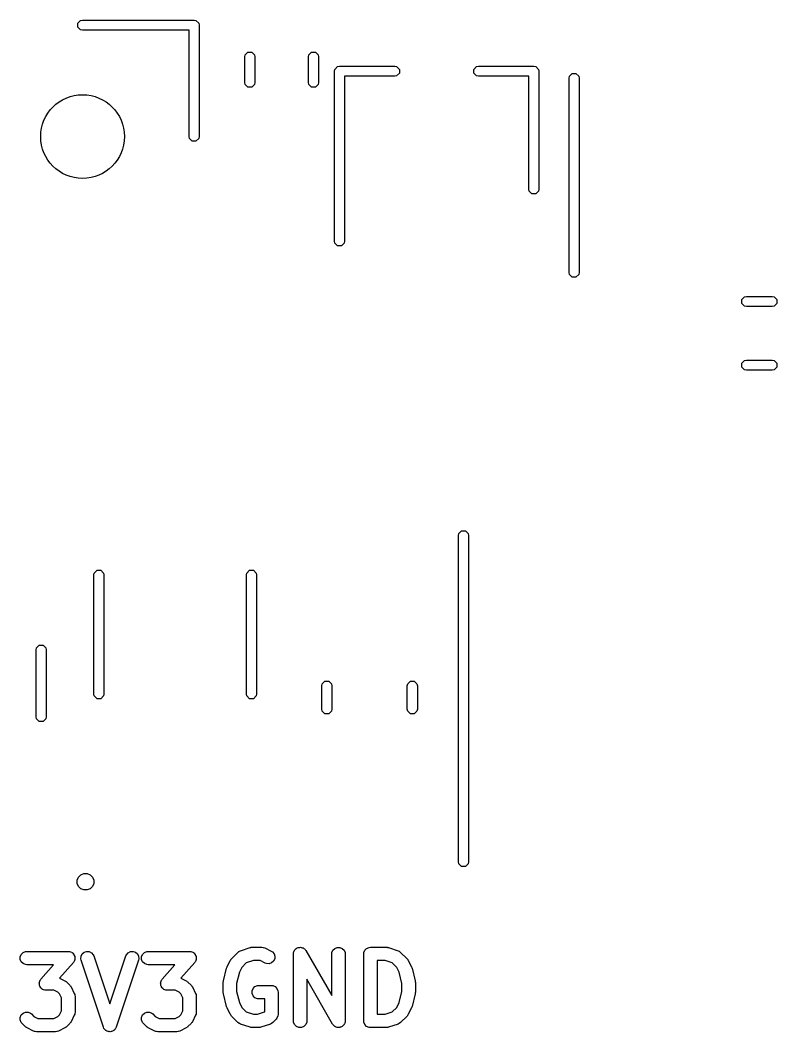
# Model space of a CAD drawing. Extents: x 89 to 178, y -115 to -57.
# Drawn here: x 152.33 to 161.36, y -100.29 to -88.21 of the extents above; entities that cross this region are included whole.
import ezdxf

# ---------------------------------------------------------------- set-up
doc = ezdxf.new("R2010")
doc.units = 0
doc.layers.add('BLACK', color=7, linetype='CONTINUOUS')

msp = doc.modelspace()

# ---------------------------------------------------------------- linework, layer by layer
at = {"layer": 'BLACK', "linetype": 'CONTINUOUS'}
for p, q in [((153.019567, -88.247038), (153.052039, -88.214566)), ((153.019567, -88.29296), (153.019567, -88.247038)), ((153.052039, -88.325432), (153.019567, -88.29296)), ((153.052039, -88.214566), (153.075, -88.209999)), ((153.075, -88.209999), (154.405, -88.209999)), ((154.405, -88.209999), (154.427961, -88.214566)), ((154.427961, -88.214566), (154.460433, -88.247038)), ((154.460433, -88.247038), (154.465, -88.269999)), ((154.465, -88.269999), (154.465, -89.599999)), ((153.075, -88.329999), (153.052039, -88.325432)), ((154.345, -88.329999), (153.075, -88.329999)), ((154.345, -89.599999), (154.345, -88.329999)), ((155.01, -88.646359), (155.014567, -88.623398)), ((155.01, -88.953641), (155.01, -88.646359)), ((155.014567, -88.623398), (155.047039, -88.590926)), ((155.047039, -88.590926), (155.092961, -88.590926)), ((155.092961, -88.590926), (155.125433, -88.623398)), ((155.125433, -88.623398), (155.13, -88.646359)), ((155.13, -88.646359), (155.13, -88.953641)), ((155.77, -88.646359), (155.774567, -88.623398)), ((155.77, -88.953641), (155.77, -88.646359)), ((155.774567, -88.623398), (155.807039, -88.590926)), ((155.807039, -88.590926), (155.852961, -88.590926)), ((155.852961, -88.590926), (155.885433, -88.623398)), ((155.885433, -88.623398), (155.89, -88.646359)), ((155.89, -88.646359), (155.89, -88.953641)), ((156.08, -88.82), (156.084567, -88.797039)), ((156.084567, -88.797039), (156.117039, -88.764567)), ((156.117039, -88.764567), (156.14, -88.76)), ((156.14, -88.76), (156.8, -88.76)), ((156.8, -88.76), (156.822961, -88.764567)), ((156.822961, -88.764567), (156.855433, -88.797039)), ((156.855433, -88.797039), (156.855433, -88.842961)), ((157.744567, -88.797039), (157.777039, -88.764567)), ((157.744567, -88.842961), (157.744567, -88.797039)), ((157.777039, -88.764567), (157.8, -88.76)), ((157.8, -88.76), (158.46, -88.76)), ((158.46, -88.76), (158.482961, -88.764567)), ((158.482961, -88.764567), (158.515433, -88.797039)), ((158.515433, -88.797039), (158.52, -88.82)), ((156.08, -90.85), (156.08, -88.82)), ((156.8, -88.88), (156.2, -88.88)), ((156.2, -88.88), (156.2, -90.85)), ((156.822961, -88.875433), (156.8, -88.88)), ((156.855433, -88.842961), (156.822961, -88.875433)), ((157.777039, -88.875433), (157.744567, -88.842961)), ((157.8, -88.88), (157.777039, -88.875433)), ((158.4, -88.88), (157.8, -88.88)), ((158.4, -90.23), (158.4, -88.88)), ((158.52, -88.82), (158.52, -90.23)), ((158.88, -88.9), (158.884567, -88.877039)), ((158.88, -89.55), (158.88, -88.9)), ((158.884567, -88.877039), (158.917039, -88.844567)), ((158.917039, -88.844567), (158.962961, -88.844567)), ((158.962961, -88.844567), (158.995433, -88.877039)), ((158.995433, -88.877039), (159, -88.9)), ((159, -88.9), (159, -89.55)), ((155.014567, -88.976602), (155.01, -88.953641)), ((155.047039, -89.009074), (155.014567, -88.976602)), ((155.092961, -89.009074), (155.047039, -89.009074)), ((155.125433, -88.976602), (155.092961, -89.009074)), ((155.13, -88.953641), (155.125433, -88.976602)), ((155.774567, -88.976602), (155.77, -88.953641)), ((155.807039, -89.009074), (155.774567, -88.976602)), ((155.852961, -89.009074), (155.807039, -89.009074)), ((155.885433, -88.976602), (155.852961, -89.009074)), ((155.89, -88.953641), (155.885433, -88.976602)), ((154.349567, -89.62296), (154.345, -89.599999)), ((154.382039, -89.655432), (154.349567, -89.62296)), ((154.460433, -89.62296), (154.427961, -89.655432)), ((154.465, -89.599999), (154.460433, -89.62296)), ((158.88, -91.225), (158.88, -89.55)), ((159, -89.55), (159, -91.225)), ((154.427961, -89.655432), (154.382039, -89.655432)), ((158.404567, -90.252961), (158.4, -90.23)), ((158.52, -90.23), (158.515433, -90.252961)), ((158.437039, -90.285433), (158.404567, -90.252961)), ((158.482961, -90.285433), (158.437039, -90.285433)), ((158.515433, -90.252961), (158.482961, -90.285433)), ((156.084567, -90.872961), (156.08, -90.85)), ((156.2, -90.85), (156.195433, -90.872961)), ((156.117039, -90.905433), (156.084567, -90.872961)), ((156.162961, -90.905433), (156.117039, -90.905433)), ((156.195433, -90.872961), (156.162961, -90.905433)), ((158.884567, -91.247961), (158.88, -91.225)), ((158.917039, -91.280433), (158.884567, -91.247961)), ((158.962961, -91.280433), (158.917039, -91.280433)), ((158.995433, -91.247961), (158.962961, -91.280433)), ((159, -91.225), (158.995433, -91.247961)), ((160.940926, -91.547039), (160.973398, -91.514567)), ((160.940926, -91.592961), (160.940926, -91.547039)), ((160.973398, -91.514567), (160.996359, -91.51)), ((160.996359, -91.51), (161.303641, -91.51)), ((161.303641, -91.51), (161.326602, -91.514567)), ((161.326602, -91.514567), (161.359074, -91.547039)), ((161.359074, -91.547039), (161.359074, -91.592961)), ((160.973398, -91.625433), (160.940926, -91.592961)), ((160.996359, -91.63), (160.973398, -91.625433)), ((161.303641, -91.63), (160.996359, -91.63)), ((161.326602, -91.625433), (161.303641, -91.63)), ((161.359074, -91.592961), (161.326602, -91.625433)), ((160.940926, -92.307039), (160.973398, -92.274567)), ((160.973398, -92.274567), (160.996359, -92.27)), ((160.996359, -92.27), (161.303641, -92.27)), ((161.303641, -92.27), (161.326602, -92.274567)), ((161.326602, -92.274567), (161.359074, -92.307039)), ((160.940926, -92.352961), (160.940926, -92.307039)), ((160.973398, -92.385433), (160.940926, -92.352961)), ((160.996359, -92.39), (160.973398, -92.385433)), ((161.303641, -92.39), (160.996359, -92.39)), ((161.326602, -92.385433), (161.303641, -92.39)), ((161.359074, -92.352961), (161.326602, -92.385433)), ((161.359074, -92.307039), (161.359074, -92.352961)), ((157.5615, -94.364), (157.566067, -94.341039)), ((157.566067, -94.341039), (157.598539, -94.308567)), ((157.598539, -94.308567), (157.644461, -94.308567)), ((157.644461, -94.308567), (157.676933, -94.341039)), ((157.676933, -94.341039), (157.6815, -94.364)), ((157.5615, -96.314), (157.5615, -94.364)), ((157.6815, -94.364), (157.6815, -96.314)), ((153.21, -94.835748), (153.214567, -94.812787)), ((153.21, -96.258252), (153.21, -94.835748)), ((153.214567, -94.812787), (153.247039, -94.780315)), ((153.247039, -94.780315), (153.292961, -94.780315)), ((153.292961, -94.780315), (153.325433, -94.812787)), ((153.325433, -94.812787), (153.33, -94.835748)), ((153.33, -94.835748), (153.33, -96.258252)), ((155.03, -94.835748), (155.034567, -94.812787)), ((155.03, -96.258252), (155.03, -94.835748)), ((155.034567, -94.812787), (155.067039, -94.780315)), ((155.067039, -94.780315), (155.112961, -94.780315)), ((155.112961, -94.780315), (155.145433, -94.812787)), ((155.145433, -94.812787), (155.15, -94.835748)), ((155.15, -94.835748), (155.15, -96.258252)), ((152.525567, -95.707917), (152.558039, -95.675445)), ((152.558039, -95.675445), (152.603961, -95.675445)), ((152.603961, -95.675445), (152.636433, -95.707917)), ((152.521, -95.730878), (152.525567, -95.707917)), ((152.521, -96.530122), (152.521, -95.730878)), ((152.636433, -95.707917), (152.641, -95.730878)), ((152.641, -95.730878), (152.641, -96.530122)), ((155.93, -96.15942), (155.934567, -96.136459)), ((155.93, -96.44058), (155.93, -96.15942)), ((155.934567, -96.136459), (155.967039, -96.103987)), ((155.967039, -96.103987), (156.012961, -96.103987)), ((156.012961, -96.103987), (156.045433, -96.136459)), ((156.045433, -96.136459), (156.05, -96.15942)), ((156.05, -96.15942), (156.05, -96.44058)), ((156.95, -96.15942), (156.954567, -96.136459)), ((156.95, -96.44058), (156.95, -96.15942)), ((156.954567, -96.136459), (156.987039, -96.103987)), ((156.987039, -96.103987), (157.032961, -96.103987)), ((157.032961, -96.103987), (157.065433, -96.136459)), ((157.065433, -96.136459), (157.07, -96.15942)), ((157.07, -96.15942), (157.07, -96.44058)), ((153.214567, -96.281213), (153.21, -96.258252)), ((153.247039, -96.313685), (153.214567, -96.281213)), ((153.325433, -96.281213), (153.292961, -96.313685)), ((153.33, -96.258252), (153.325433, -96.281213)), ((155.034567, -96.281213), (155.03, -96.258252)), ((155.067039, -96.313685), (155.034567, -96.281213)), ((155.145433, -96.281213), (155.112961, -96.313685)), ((155.15, -96.258252), (155.145433, -96.281213)), ((153.292961, -96.313685), (153.247039, -96.313685)), ((155.112961, -96.313685), (155.067039, -96.313685)), ((157.5615, -98.264), (157.5615, -96.314)), ((157.6815, -96.314), (157.6815, -98.264)), ((152.525567, -96.553083), (152.521, -96.530122)), ((152.641, -96.530122), (152.636433, -96.553083)), ((155.934567, -96.463541), (155.93, -96.44058)), ((155.967039, -96.496013), (155.934567, -96.463541)), ((156.012961, -96.496013), (155.967039, -96.496013)), ((156.045433, -96.463541), (156.012961, -96.496013)), ((156.05, -96.44058), (156.045433, -96.463541)), ((156.954567, -96.463541), (156.95, -96.44058)), ((156.987039, -96.496013), (156.954567, -96.463541)), ((157.032961, -96.496013), (156.987039, -96.496013)), ((157.065433, -96.463541), (157.032961, -96.496013)), ((157.07, -96.44058), (157.065433, -96.463541)), ((152.558039, -96.585555), (152.525567, -96.553083)), ((152.603961, -96.585555), (152.558039, -96.585555)), ((152.636433, -96.553083), (152.603961, -96.585555)), ((157.566067, -98.286961), (157.5615, -98.264)), ((157.598539, -98.319433), (157.566067, -98.286961)), ((157.644461, -98.319433), (157.598539, -98.319433)), ((157.676933, -98.286961), (157.644461, -98.319433)), ((157.6815, -98.264), (157.676933, -98.286961)), ((153.011921, -98.480491), (153.026853, -98.444443)), ((153.026853, -98.444443), (153.054443, -98.416853)), ((153.054443, -98.416853), (153.090491, -98.401921)), ((153.090491, -98.401921), (153.129509, -98.401921)), ((153.129509, -98.401921), (153.165557, -98.416853)), ((153.165557, -98.416853), (153.193147, -98.444443)), ((153.193147, -98.444443), (153.208079, -98.480491)), ((153.011921, -98.519509), (153.011921, -98.480491)), ((153.026853, -98.555557), (153.011921, -98.519509)), ((153.054443, -98.583147), (153.026853, -98.555557)), ((153.090491, -98.598079), (153.054443, -98.583147)), ((153.165557, -98.583147), (153.129509, -98.598079)), ((153.193147, -98.555557), (153.165557, -98.583147)), ((153.208079, -98.519509), (153.193147, -98.555557)), ((153.208079, -98.480491), (153.208079, -98.519509)), ((153.129509, -98.598079), (153.090491, -98.598079)), ((154.960416, -99.323975), (155.074702, -99.28588)), ((155.074702, -99.28588), (155.082441, -99.28412)), ((155.082441, -99.28412), (155.084393, -99.283312)), ((155.084393, -99.283312), (155.087221, -99.283033)), ((155.087221, -99.283033), (155.089994, -99.282403)), ((155.089994, -99.282403), (155.092102, -99.282552)), ((155.092102, -99.282552), (155.1, -99.281775)), ((155.1, -99.281775), (155.214286, -99.281775)), ((155.214286, -99.281775), (155.229893, -99.283312)), ((155.229893, -99.283312), (155.232549, -99.284412)), ((155.232549, -99.284412), (155.235416, -99.284616)), ((155.235416, -99.284616), (155.250063, -99.290221)), ((155.250063, -99.290221), (155.326253, -99.328316)), ((155.604911, -99.317329), (155.612437, -99.309802)), ((155.612437, -99.309802), (155.61895, -99.301393)), ((155.61895, -99.301393), (155.623376, -99.298863)), ((155.623376, -99.298863), (155.626983, -99.295257)), ((155.626983, -99.295257), (155.636814, -99.291184)), ((155.636814, -99.291184), (155.646051, -99.285907)), ((155.646051, -99.285907), (155.651109, -99.285263)), ((155.651109, -99.285263), (155.655822, -99.283312)), ((155.655822, -99.283312), (155.666462, -99.283312)), ((155.666462, -99.283312), (155.677017, -99.28197)), ((155.677017, -99.28197), (155.681938, -99.283312)), ((155.681938, -99.283312), (155.687036, -99.283312)), ((155.687036, -99.283312), (155.696865, -99.287383)), ((155.696865, -99.287383), (155.707131, -99.290183)), ((155.707131, -99.290183), (155.711162, -99.293305)), ((155.711162, -99.293305), (155.715875, -99.295257)), ((155.715875, -99.295257), (155.723401, -99.302783)), ((155.723401, -99.302783), (155.731811, -99.309296)), ((155.731811, -99.309296), (155.736451, -99.315833)), ((156.062054, -99.317329), (156.084126, -99.295257)), ((156.084126, -99.295257), (156.112965, -99.283312)), ((156.112965, -99.283312), (156.144179, -99.283312)), ((156.144179, -99.283312), (156.173018, -99.295257)), ((156.173018, -99.295257), (156.19509, -99.317329)), ((156.443006, -99.317329), (156.465078, -99.295257)), ((156.465078, -99.295257), (156.493917, -99.283312)), ((156.493917, -99.283312), (156.509524, -99.281775)), ((156.509524, -99.281775), (156.7, -99.281775)), ((156.7, -99.281775), (156.707897, -99.282552)), ((156.707897, -99.282552), (156.710006, -99.282403)), ((156.710006, -99.282403), (156.712778, -99.283033)), ((156.712778, -99.283033), (156.715607, -99.283312)), ((156.715607, -99.283312), (156.717558, -99.28412)), ((156.717558, -99.28412), (156.725298, -99.28588)), ((156.725298, -99.28588), (156.839584, -99.323975)), ((152.33106, -99.396168), (152.343005, -99.367329)), ((152.33106, -99.427382), (152.33106, -99.396168)), ((152.343005, -99.456221), (152.33106, -99.427382)), ((152.343005, -99.367329), (152.365077, -99.345257)), ((152.365077, -99.345257), (152.393916, -99.333312)), ((152.393916, -99.333312), (152.409523, -99.331775)), ((152.409523, -99.331775), (152.904761, -99.331775)), ((152.904761, -99.331775), (152.913009, -99.332587)), ((152.913009, -99.332587), (152.915115, -99.332447)), ((152.915115, -99.332447), (152.916565, -99.332937)), ((152.916565, -99.332937), (152.920368, -99.333312)), ((152.920368, -99.333312), (152.932368, -99.338282)), ((152.932368, -99.338282), (152.944684, -99.342448)), ((152.944684, -99.342448), (152.946714, -99.344224)), ((152.946714, -99.344224), (152.949207, -99.345257)), ((152.949207, -99.345257), (152.958393, -99.354443)), ((152.958393, -99.354443), (152.968175, -99.363002)), ((152.968175, -99.363002), (152.969371, -99.365421)), ((152.969371, -99.365421), (152.971279, -99.367329)), ((152.971279, -99.367329), (152.976248, -99.379326)), ((152.976248, -99.379326), (152.982013, -99.390983)), ((152.983224, -99.427382), (152.978251, -99.439387)), ((152.982013, -99.390983), (152.982192, -99.393677)), ((152.982192, -99.393677), (152.983224, -99.396168)), ((152.983224, -99.396168), (152.983224, -99.40915)), ((152.983224, -99.40915), (152.984089, -99.422128)), ((152.984089, -99.422128), (152.983224, -99.424685)), ((152.983224, -99.424685), (152.983224, -99.427382)), ((153.053961, -99.421781), (153.056173, -99.390645)), ((153.057438, -99.437073), (153.053961, -99.421781)), ((153.056173, -99.390645), (153.070133, -99.362726)), ((153.070133, -99.362726), (153.093715, -99.342274)), ((153.093715, -99.342274), (153.123327, -99.332403)), ((153.123327, -99.332403), (153.154463, -99.334615)), ((153.154463, -99.334615), (153.182382, -99.348575)), ((153.182382, -99.348575), (153.202834, -99.372157)), ((153.202834, -99.372157), (153.209228, -99.386477)), ((153.209228, -99.386477), (153.399999, -99.958791)), ((153.399999, -99.958791), (153.590771, -99.386477)), ((153.590771, -99.386477), (153.597165, -99.372157)), ((153.597165, -99.372157), (153.617617, -99.348575)), ((153.617617, -99.348575), (153.645536, -99.334615)), ((153.645536, -99.334615), (153.676672, -99.332403)), ((153.676672, -99.332403), (153.706284, -99.342274)), ((153.706284, -99.342274), (153.729866, -99.362725)), ((153.729866, -99.362725), (153.743826, -99.390644)), ((153.746038, -99.421781), (153.742561, -99.437073)), ((153.743826, -99.390644), (153.746038, -99.421781)), ((153.778679, -99.396168), (153.790624, -99.367329)), ((153.778679, -99.427382), (153.778679, -99.396168)), ((153.790624, -99.456221), (153.778679, -99.427382)), ((153.790624, -99.367329), (153.812696, -99.345257)), ((153.812696, -99.345257), (153.841535, -99.333312)), ((153.841535, -99.333312), (153.857142, -99.331775)), ((153.857142, -99.331775), (154.35238, -99.331775)), ((154.35238, -99.331775), (154.360628, -99.332587)), ((154.360628, -99.332587), (154.362734, -99.332447)), ((154.362734, -99.332447), (154.364184, -99.332937)), ((154.364184, -99.332937), (154.367987, -99.333312)), ((154.367987, -99.333312), (154.379987, -99.338282)), ((154.379987, -99.338282), (154.392303, -99.342448)), ((154.392303, -99.342448), (154.394333, -99.344224)), ((154.394333, -99.344224), (154.396826, -99.345257)), ((154.396826, -99.345257), (154.406012, -99.354443)), ((154.406012, -99.354443), (154.415794, -99.363002)), ((154.415794, -99.363002), (154.41699, -99.365421)), ((154.41699, -99.365421), (154.418898, -99.367329)), ((154.418898, -99.367329), (154.423867, -99.379326)), ((154.423867, -99.379326), (154.429632, -99.390983)), ((154.430843, -99.427382), (154.42587, -99.439387)), ((154.429632, -99.390983), (154.429811, -99.393677)), ((154.429811, -99.393677), (154.430843, -99.396168)), ((154.430843, -99.396168), (154.430843, -99.40915)), ((154.430843, -99.40915), (154.431708, -99.422128)), ((154.431708, -99.422128), (154.430843, -99.424685)), ((154.430843, -99.424685), (154.430843, -99.427382)), ((154.842196, -99.433568), (154.843006, -99.431614)), ((154.843006, -99.431614), (154.844811, -99.429414)), ((154.844811, -99.429414), (154.846324, -99.427011)), ((154.846324, -99.427011), (154.847918, -99.425628)), ((154.847918, -99.425628), (154.852955, -99.419491)), ((154.852955, -99.419491), (154.929146, -99.343301)), ((154.929146, -99.343301), (154.941268, -99.333352)), ((154.941268, -99.333352), (154.943925, -99.332251)), ((154.943925, -99.332251), (154.946096, -99.330369)), ((154.946096, -99.330369), (154.960416, -99.323975)), ((155.326253, -99.328316), (155.339525, -99.33667)), ((155.339525, -99.33667), (155.359977, -99.360251)), ((155.367635, -99.421), (155.353676, -99.448919)), ((155.359977, -99.360251), (155.369848, -99.389864)), ((155.369848, -99.389864), (155.367635, -99.421)), ((155.591429, -99.361775), (155.591824, -99.357761)), ((155.591429, -100.161775), (155.591429, -99.361775)), ((155.591624, -99.356187), (155.59218, -99.354147)), ((155.591824, -99.357761), (155.591624, -99.356187)), ((155.59218, -99.354147), (155.592966, -99.346168)), ((155.592966, -99.346168), (155.597037, -99.336338)), ((155.597037, -99.336338), (155.599837, -99.326073)), ((155.599837, -99.326073), (155.602959, -99.322041)), ((155.602959, -99.322041), (155.604911, -99.317329)), ((155.736451, -99.315833), (155.737947, -99.317329)), ((155.737947, -99.317329), (155.738555, -99.318797)), ((155.738555, -99.318797), (155.740888, -99.322084)), ((155.740888, -99.322084), (156.048572, -99.86053)), ((156.048572, -99.361775), (156.050109, -99.346168)), ((156.048572, -99.86053), (156.048572, -99.361775)), ((156.050109, -99.346168), (156.062054, -99.317329)), ((156.19509, -99.317329), (156.207035, -99.346168)), ((156.207035, -99.346168), (156.208572, -99.361775)), ((156.208572, -99.361775), (156.208572, -100.161775)), ((156.429524, -99.361775), (156.431061, -99.346168)), ((156.429524, -100.161775), (156.429524, -99.361775)), ((156.431061, -99.346168), (156.443006, -99.317329)), ((156.839584, -99.323975), (156.853904, -99.330369)), ((156.853904, -99.330369), (156.856074, -99.332251)), ((156.856074, -99.332251), (156.858732, -99.333352)), ((156.858732, -99.333352), (156.870855, -99.343301)), ((156.870855, -99.343301), (156.947045, -99.419492)), ((156.947045, -99.419492), (156.95208, -99.425626)), ((156.95208, -99.425626), (156.953676, -99.427011)), ((156.953676, -99.427011), (156.955189, -99.429414)), ((156.955189, -99.429414), (156.956994, -99.431614)), ((156.956994, -99.431614), (156.957803, -99.433568)), ((152.365077, -99.478293), (152.343005, -99.456221)), ((152.393916, -99.490238), (152.365077, -99.478293)), ((152.409523, -99.491775), (152.393916, -99.490238)), ((152.72846, -99.491775), (152.409523, -99.491775)), ((152.577889, -99.663857), (152.72846, -99.491775)), ((152.964967, -99.464455), (152.801269, -99.651538)), ((152.969787, -99.457712), (152.964967, -99.464455)), ((152.971279, -99.456221), (152.969787, -99.457712)), ((152.971864, -99.454806), (152.971279, -99.456221)), ((152.974088, -99.451697), (152.971864, -99.454806)), ((152.978251, -99.439387), (152.974088, -99.451697)), ((153.324105, -100.237073), (153.057438, -99.437073)), ((153.742561, -99.437073), (153.475895, -100.237073)), ((153.812696, -99.478293), (153.790624, -99.456221)), ((153.841535, -99.490238), (153.812696, -99.478293)), ((153.857142, -99.491775), (153.841535, -99.490238)), ((154.176079, -99.491775), (153.857142, -99.491775)), ((154.025508, -99.663857), (154.176079, -99.491775)), ((154.412586, -99.464455), (154.248888, -99.651538)), ((154.417406, -99.457712), (154.412586, -99.464455)), ((154.418898, -99.456221), (154.417406, -99.457712)), ((154.419483, -99.454806), (154.418898, -99.456221)), ((154.421707, -99.451697), (154.419483, -99.454806)), ((154.42587, -99.439387), (154.421707, -99.451697)), ((154.755722, -99.685229), (154.793818, -99.532848)), ((154.793818, -99.532848), (154.794229, -99.531697)), ((154.794229, -99.531697), (154.79427, -99.531121)), ((154.79427, -99.531121), (154.796754, -99.524628)), ((154.796754, -99.524628), (154.799094, -99.51808)), ((154.799094, -99.51808), (154.799438, -99.517615)), ((154.799438, -99.517615), (154.799875, -99.516474)), ((154.799875, -99.516474), (154.83797, -99.440283)), ((154.83797, -99.440283), (154.842196, -99.433568)), ((154.975271, -99.52345), (154.946909, -99.580173)), ((155.028928, -99.469792), (154.975271, -99.52345)), ((155.112983, -99.441775), (155.028928, -99.469792)), ((155.195401, -99.441775), (155.112983, -99.441775)), ((155.254699, -99.471424), (155.195401, -99.441775)), ((155.269346, -99.477029), (155.254699, -99.471424)), ((155.300482, -99.479242), (155.269346, -99.477029)), ((155.330095, -99.469371), (155.300482, -99.479242)), ((155.353676, -99.448919), (155.330095, -99.469371)), ((156.687017, -99.441775), (156.589524, -99.441775)), ((156.589524, -99.441775), (156.589524, -100.081775)), ((156.77107, -99.469792), (156.687017, -99.441775)), ((156.824727, -99.523449), (156.77107, -99.469792)), ((156.85309, -99.580173), (156.824727, -99.523449)), ((156.957803, -99.433568), (156.96203, -99.440283)), ((156.96203, -99.440283), (157.000125, -99.516474)), ((157.000125, -99.516474), (157.000561, -99.517615)), ((157.000561, -99.517615), (157.000906, -99.51808)), ((157.000906, -99.51808), (157.003245, -99.524628)), ((157.003245, -99.524628), (157.00573, -99.531121)), ((157.00573, -99.531121), (157.00577, -99.531697)), ((157.00577, -99.531697), (157.006182, -99.532848)), ((157.006182, -99.532848), (157.044278, -99.685229)), ((152.568768, -99.676614), (152.570991, -99.673503)), ((152.570991, -99.673503), (152.571577, -99.672091)), ((152.571577, -99.672091), (152.573067, -99.6706)), ((152.573067, -99.6706), (152.577889, -99.663857)), ((152.801269, -99.651538), (152.864348, -99.683078)), ((154.016387, -99.676614), (154.01861, -99.673503)), ((154.01861, -99.673503), (154.019196, -99.672091)), ((154.019196, -99.672091), (154.020686, -99.6706)), ((154.020686, -99.6706), (154.025508, -99.663857)), ((154.248888, -99.651538), (154.311967, -99.683078)), ((154.946909, -99.580173), (154.913333, -99.714479)), ((156.059113, -100.201466), (155.751429, -99.663019)), ((155.751429, -99.663019), (155.751429, -100.161775)), ((156.886667, -99.714479), (156.85309, -99.580173)), ((152.558767, -99.706184), (152.559632, -99.703626)), ((152.559632, -99.719154), (152.558767, -99.706184)), ((152.559632, -99.70093), (152.564603, -99.688927)), ((152.559632, -99.703626), (152.559632, -99.70093)), ((152.559632, -99.732144), (152.559632, -99.719154)), ((152.560664, -99.734636), (152.559632, -99.732144)), ((152.560844, -99.737329), (152.560664, -99.734636)), ((152.566603, -99.748975), (152.560844, -99.737329)), ((152.564603, -99.688927), (152.568768, -99.676614)), ((152.571577, -99.760983), (152.566603, -99.748975)), ((152.573485, -99.762891), (152.571577, -99.760983)), ((152.574681, -99.765309), (152.573485, -99.762891)), ((152.584458, -99.773864), (152.574681, -99.765309)), ((152.593649, -99.783055), (152.584458, -99.773864)), ((152.596141, -99.784087), (152.593649, -99.783055)), ((152.598172, -99.785864), (152.596141, -99.784087)), ((152.610485, -99.790028), (152.598172, -99.785864)), ((152.622488, -99.795), (152.610485, -99.790028)), ((152.626292, -99.795374), (152.622488, -99.795)), ((152.627742, -99.795865), (152.626292, -99.795374)), ((152.864348, -99.683078), (152.871062, -99.687304)), ((152.871062, -99.687304), (152.873017, -99.688114)), ((152.873017, -99.688114), (152.875216, -99.689919)), ((152.875216, -99.689919), (152.87762, -99.691432)), ((152.87762, -99.691432), (152.879002, -99.693026)), ((152.879002, -99.693026), (152.88514, -99.698063)), ((152.88514, -99.698063), (152.923234, -99.736158)), ((152.923234, -99.736158), (152.928268, -99.742292)), ((152.928268, -99.742292), (152.929866, -99.743678)), ((152.929866, -99.743678), (152.931381, -99.746086)), ((152.931381, -99.746086), (152.933183, -99.748281)), ((152.933183, -99.748281), (152.93399, -99.750231)), ((152.93399, -99.750231), (152.93822, -99.75695)), ((152.93822, -99.75695), (152.976315, -99.833141)), ((154.006386, -99.706184), (154.007251, -99.703626)), ((154.007251, -99.719154), (154.006386, -99.706184)), ((154.007251, -99.70093), (154.012222, -99.688927)), ((154.007251, -99.703626), (154.007251, -99.70093)), ((154.007251, -99.732144), (154.007251, -99.719154)), ((154.008283, -99.734636), (154.007251, -99.732144)), ((154.008463, -99.737329), (154.008283, -99.734636)), ((154.014222, -99.748975), (154.008463, -99.737329)), ((154.012222, -99.688927), (154.016387, -99.676614)), ((154.019196, -99.760983), (154.014222, -99.748975)), ((154.021104, -99.762891), (154.019196, -99.760983)), ((154.0223, -99.765309), (154.021104, -99.762891)), ((154.032077, -99.773864), (154.0223, -99.765309)), ((154.041268, -99.783055), (154.032077, -99.773864)), ((154.04376, -99.784087), (154.041268, -99.783055)), ((154.045791, -99.785864), (154.04376, -99.784087)), ((154.058104, -99.790028), (154.045791, -99.785864)), ((154.070107, -99.795), (154.058104, -99.790028)), ((154.073911, -99.795374), (154.070107, -99.795)), ((154.075361, -99.795865), (154.073911, -99.795374)), ((154.311967, -99.683078), (154.318681, -99.687304)), ((154.318681, -99.687304), (154.320636, -99.688114)), ((154.320636, -99.688114), (154.322835, -99.689919)), ((154.322835, -99.689919), (154.325239, -99.691432)), ((154.325239, -99.691432), (154.326621, -99.693026)), ((154.326621, -99.693026), (154.332759, -99.698063)), ((154.332759, -99.698063), (154.370853, -99.736158)), ((154.370853, -99.736158), (154.375887, -99.742292)), ((154.375887, -99.742292), (154.377485, -99.743678)), ((154.377485, -99.743678), (154.379, -99.746086)), ((154.379, -99.746086), (154.380802, -99.748281)), ((154.380802, -99.748281), (154.381609, -99.750231)), ((154.381609, -99.750231), (154.385839, -99.75695)), ((154.385839, -99.75695), (154.423934, -99.833141)), ((154.753333, -99.704632), (154.7536, -99.701911)), ((154.753333, -99.818918), (154.753333, -99.704632)), ((154.753427, -99.700743), (154.754291, -99.694898)), ((154.7536, -99.701911), (154.753427, -99.700743)), ((154.754291, -99.694898), (154.75487, -99.689025)), ((154.75487, -99.689025), (154.755321, -99.687934)), ((154.755321, -99.687934), (154.755722, -99.685229)), ((154.913333, -99.714479), (154.913333, -99.80907)), ((155.097728, -99.803311), (155.109673, -99.774472)), ((155.109673, -99.774472), (155.131745, -99.7524)), ((155.131745, -99.7524), (155.160584, -99.740455)), ((155.160584, -99.740455), (155.176191, -99.738918)), ((155.176191, -99.738918), (155.328572, -99.738918)), ((155.328572, -99.738918), (155.344179, -99.740455)), ((155.344179, -99.740455), (155.373018, -99.7524)), ((155.373018, -99.7524), (155.39509, -99.774472)), ((155.39509, -99.774472), (155.407035, -99.803311)), ((156.886667, -99.80907), (156.886667, -99.714479)), ((157.044278, -99.685229), (157.044678, -99.687934)), ((157.044678, -99.687934), (157.04513, -99.689025)), ((157.04513, -99.689025), (157.045708, -99.694898)), ((157.045708, -99.694898), (157.046573, -99.700743)), ((157.046573, -99.700743), (157.046399, -99.701911)), ((157.046399, -99.701911), (157.046667, -99.704632)), ((157.046667, -99.704632), (157.046667, -99.818918)), ((152.629846, -99.795724), (152.627742, -99.795865)), ((152.638095, -99.796537), (152.629846, -99.795724)), ((152.733495, -99.796537), (152.638095, -99.796537)), ((152.78118, -99.820379), (152.733495, -99.796537)), ((152.800918, -99.840116), (152.78118, -99.820379)), ((152.824761, -99.887802), (152.800918, -99.840116)), ((152.824761, -100.040509), (152.824761, -99.887802)), ((152.976315, -99.833141), (152.98192, -99.847788)), ((152.98192, -99.847788), (152.982123, -99.850654)), ((152.982123, -99.850654), (152.983224, -99.853311)), ((152.983224, -99.853311), (152.984761, -99.868918)), ((152.984761, -99.868918), (152.984761, -100.059394)), ((154.077465, -99.795724), (154.075361, -99.795865)), ((154.085714, -99.796537), (154.077465, -99.795724)), ((154.181114, -99.796537), (154.085714, -99.796537)), ((154.228799, -99.820379), (154.181114, -99.796537)), ((154.248537, -99.840116), (154.228799, -99.820379)), ((154.27238, -99.887802), (154.248537, -99.840116)), ((154.27238, -100.040509), (154.27238, -99.887802)), ((154.423934, -99.833141), (154.429539, -99.847788)), ((154.429539, -99.847788), (154.429742, -99.850654)), ((154.429742, -99.850654), (154.430843, -99.853311)), ((154.430843, -99.853311), (154.43238, -99.868918)), ((154.43238, -99.868918), (154.43238, -100.059394)), ((154.7536, -99.821638), (154.753333, -99.818918)), ((154.753427, -99.822807), (154.7536, -99.821638)), ((154.754291, -99.828651), (154.753427, -99.822807)), ((154.75487, -99.834525), (154.754291, -99.828651)), ((154.755321, -99.835615), (154.75487, -99.834525)), ((154.755722, -99.838321), (154.755321, -99.835615)), ((154.793818, -99.990702), (154.755722, -99.838321)), ((154.913333, -99.80907), (154.946909, -99.943375)), ((155.097728, -99.834525), (155.097728, -99.803311)), ((155.109673, -99.863364), (155.097728, -99.834525)), ((155.131745, -99.885436), (155.109673, -99.863364)), ((155.160584, -99.897381), (155.131745, -99.885436)), ((155.176191, -99.898918), (155.160584, -99.897381)), ((155.248572, -99.898918), (155.176191, -99.898918)), ((155.248572, -100.052446), (155.248572, -99.898918)), ((155.407035, -99.803311), (155.408572, -99.818918)), ((155.408572, -99.818918), (155.408572, -100.085584)), ((156.85309, -99.943375), (156.886667, -99.80907)), ((157.044278, -99.838321), (157.006182, -99.990702)), ((157.044678, -99.835615), (157.044278, -99.838321)), ((157.04513, -99.834525), (157.044678, -99.835615)), ((157.045708, -99.828651), (157.04513, -99.834525)), ((157.046573, -99.822807), (157.045708, -99.828651)), ((157.046667, -99.818918), (157.046399, -99.821638)), ((157.046399, -99.821638), (157.046573, -99.822807)), ((154.794229, -99.991852), (154.793818, -99.990702)), ((154.79427, -99.992429), (154.794229, -99.991852)), ((154.796754, -99.998921), (154.79427, -99.992429)), ((154.799094, -100.00547), (154.796754, -99.998921)), ((154.799438, -100.005934), (154.799094, -100.00547)), ((154.799875, -100.007076), (154.799438, -100.005934)), ((154.83797, -100.083266), (154.799875, -100.007076)), ((154.946909, -99.943375), (154.975272, -100.0001)), ((154.975272, -100.0001), (155.028928, -100.053757)), ((156.771071, -100.053757), (156.824727, -100.0001)), ((156.824727, -100.0001), (156.85309, -99.943375)), ((157.000125, -100.007076), (156.96203, -100.083266)), ((157.000561, -100.005934), (157.000125, -100.007076)), ((157.000906, -100.00547), (157.000561, -100.005934)), ((157.003245, -99.998921), (157.000906, -100.00547)), ((157.00573, -99.992429), (157.003245, -99.998921)), ((157.00577, -99.991852), (157.00573, -99.992429)), ((157.006182, -99.990702), (157.00577, -99.991852)), ((152.331059, -100.15119), (152.33106, -100.119976)), ((152.343005, -100.180029), (152.331059, -100.15119)), ((152.33106, -100.119976), (152.343006, -100.091137)), ((152.343006, -100.091137), (152.365078, -100.069066)), ((152.365078, -100.069066), (152.393917, -100.05712)), ((152.393917, -100.05712), (152.425131, -100.057121)), ((152.425131, -100.057121), (152.45397, -100.069067)), ((152.45397, -100.069067), (152.466092, -100.079016)), ((152.466092, -100.079016), (152.495007, -100.107932)), ((152.495007, -100.107932), (152.542694, -100.131775)), ((152.542694, -100.131775), (152.733495, -100.131775)), ((152.733495, -100.131775), (152.781181, -100.107932)), ((152.781181, -100.107932), (152.800917, -100.088195)), ((152.800917, -100.088195), (152.824761, -100.040509)), ((152.976315, -100.095171), (152.93822, -100.171361)), ((152.98192, -100.080524), (152.976315, -100.095171)), ((152.982123, -100.077657), (152.98192, -100.080524)), ((152.983224, -100.075001), (152.982123, -100.077657)), ((152.984761, -100.059394), (152.983224, -100.075001)), ((153.778678, -100.15119), (153.778679, -100.119976)), ((153.790624, -100.180029), (153.778678, -100.15119)), ((153.778679, -100.119976), (153.790625, -100.091137)), ((153.790625, -100.091137), (153.812697, -100.069066)), ((153.812697, -100.069066), (153.841536, -100.05712)), ((153.841536, -100.05712), (153.87275, -100.057121)), ((153.87275, -100.057121), (153.901589, -100.069067)), ((153.901589, -100.069067), (153.913711, -100.079016)), ((153.913711, -100.079016), (153.942626, -100.107932)), ((153.942626, -100.107932), (153.990313, -100.131775)), ((153.990313, -100.131775), (154.181114, -100.131775)), ((154.181114, -100.131775), (154.2288, -100.107932)), ((154.2288, -100.107932), (154.248536, -100.088195)), ((154.248536, -100.088195), (154.27238, -100.040509)), ((154.423934, -100.095171), (154.385839, -100.171361)), ((154.429539, -100.080524), (154.423934, -100.095171)), ((154.429742, -100.077657), (154.429539, -100.080524)), ((154.430843, -100.075001), (154.429742, -100.077657)), ((154.43238, -100.059394), (154.430843, -100.075001)), ((154.842197, -100.089982), (154.83797, -100.083266)), ((154.843006, -100.091934), (154.842197, -100.089982)), ((154.844808, -100.09413), (154.843006, -100.091934)), ((154.846324, -100.096538), (154.844808, -100.09413)), ((154.847921, -100.097923), (154.846324, -100.096538)), ((154.852955, -100.104057), (154.847921, -100.097923)), ((154.929145, -100.180248), (154.852955, -100.104057)), ((155.028928, -100.053757), (155.112983, -100.081775)), ((155.112983, -100.081775), (155.163208, -100.081775)), ((155.163208, -100.081775), (155.247261, -100.053757)), ((155.247261, -100.053757), (155.248572, -100.052446)), ((155.385141, -100.142152), (155.347045, -100.180249)), ((155.39509, -100.13003), (155.385141, -100.142152)), ((155.407035, -100.101191), (155.39509, -100.13003)), ((155.408572, -100.085584), (155.407035, -100.101191)), ((156.589524, -100.081775), (156.687017, -100.081775)), ((156.687017, -100.081775), (156.771071, -100.053757)), ((156.947045, -100.104057), (156.870855, -100.180248)), ((156.952078, -100.097923), (156.947045, -100.104057)), ((156.953676, -100.096538), (156.952078, -100.097923)), ((156.955191, -100.09413), (156.953676, -100.096538)), ((156.956994, -100.091934), (156.955191, -100.09413)), ((156.957802, -100.089982), (156.956994, -100.091934)), ((156.96203, -100.083266), (156.957802, -100.089982)), ((152.352954, -100.192152), (152.343005, -100.180029)), ((152.391049, -100.230248), (152.352954, -100.192152)), ((152.397184, -100.235283), (152.391049, -100.230248)), ((152.398569, -100.23688), (152.397184, -100.235283)), ((152.400973, -100.238393), (152.398569, -100.23688)), ((152.403171, -100.240197), (152.400973, -100.238393)), ((152.405123, -100.241005), (152.403171, -100.240197)), ((152.411841, -100.245234), (152.405123, -100.241005)), ((152.488032, -100.283329), (152.411841, -100.245234)), ((152.864348, -100.245234), (152.788157, -100.283329)), ((152.871065, -100.241005), (152.864348, -100.245234)), ((152.873018, -100.240197), (152.871065, -100.241005)), ((152.875215, -100.238393), (152.873018, -100.240197)), ((152.87762, -100.23688), (152.875215, -100.238393)), ((152.879004, -100.235283), (152.87762, -100.23688)), ((152.88514, -100.230248), (152.879004, -100.235283)), ((152.923235, -100.192152), (152.88514, -100.230248)), ((152.928268, -100.186018), (152.923235, -100.192152)), ((152.929866, -100.184633), (152.928268, -100.186018)), ((152.931381, -100.182225), (152.929866, -100.184633)), ((152.933184, -100.180029), (152.931381, -100.182225)), ((152.933992, -100.178077), (152.933184, -100.180029)), ((152.93822, -100.171361), (152.933992, -100.178077)), ((153.330499, -100.251393), (153.324105, -100.237073)), ((153.334241, -100.255708), (153.330499, -100.251393)), ((153.3368, -100.260825), (153.334241, -100.255708)), ((153.34438, -100.267399), (153.3368, -100.260825)), ((153.350951, -100.274975), (153.34438, -100.267399)), ((153.356064, -100.277531), (153.350951, -100.274975)), ((153.360382, -100.281276), (153.356064, -100.277531)), ((153.443933, -100.277533), (153.439618, -100.281276)), ((153.44905, -100.274975), (153.443933, -100.277533)), ((153.455624, -100.267394), (153.44905, -100.274975)), ((153.4632, -100.260824), (153.455624, -100.267394)), ((153.465756, -100.25571), (153.4632, -100.260824)), ((153.469501, -100.251393), (153.465756, -100.25571)), ((153.475895, -100.237073), (153.469501, -100.251393)), ((153.800573, -100.192152), (153.790624, -100.180029)), ((153.838668, -100.230248), (153.800573, -100.192152)), ((153.844803, -100.235283), (153.838668, -100.230248)), ((153.846188, -100.23688), (153.844803, -100.235283)), ((153.848592, -100.238393), (153.846188, -100.23688)), ((153.85079, -100.240197), (153.848592, -100.238393)), ((153.852742, -100.241005), (153.85079, -100.240197)), ((153.85946, -100.245234), (153.852742, -100.241005)), ((153.935651, -100.283329), (153.85946, -100.245234)), ((154.311967, -100.245234), (154.235776, -100.283329)), ((154.318684, -100.241005), (154.311967, -100.245234)), ((154.320637, -100.240197), (154.318684, -100.241005)), ((154.322834, -100.238393), (154.320637, -100.240197)), ((154.325239, -100.23688), (154.322834, -100.238393)), ((154.326623, -100.235283), (154.325239, -100.23688)), ((154.332759, -100.230248), (154.326623, -100.235283)), ((154.370854, -100.192152), (154.332759, -100.230248)), ((154.375887, -100.186018), (154.370854, -100.192152)), ((154.377485, -100.184633), (154.375887, -100.186018)), ((154.379, -100.182225), (154.377485, -100.184633)), ((154.380803, -100.180029), (154.379, -100.182225)), ((154.381611, -100.178077), (154.380803, -100.180029)), ((154.385839, -100.171361), (154.381611, -100.178077)), ((154.941268, -100.190197), (154.929145, -100.180248)), ((154.943923, -100.191297), (154.941268, -100.190197)), ((154.946096, -100.193181), (154.943923, -100.191297)), ((154.960416, -100.199575), (154.946096, -100.193181)), ((155.074702, -100.23767), (154.960416, -100.199575)), ((155.082441, -100.239429), (155.074702, -100.23767)), ((155.084393, -100.240238), (155.082441, -100.239429)), ((155.087221, -100.240516), (155.084393, -100.240238)), ((155.089994, -100.241147), (155.087221, -100.240516)), ((155.092102, -100.240997), (155.089994, -100.241147)), ((155.1, -100.241775), (155.092102, -100.240997)), ((155.176191, -100.241775), (155.1, -100.241775)), ((155.184088, -100.240997), (155.176191, -100.241775)), ((155.186197, -100.241147), (155.184088, -100.240997)), ((155.188969, -100.240516), (155.186197, -100.241147)), ((155.191798, -100.240238), (155.188969, -100.240516)), ((155.193749, -100.239429), (155.191798, -100.240238)), ((155.201489, -100.23767), (155.193749, -100.239429)), ((155.315774, -100.199575), (155.201489, -100.23767)), ((155.330094, -100.193181), (155.315774, -100.199575)), ((155.332264, -100.191298), (155.330094, -100.193181)), ((155.334922, -100.190198), (155.332264, -100.191298)), ((155.347045, -100.180249), (155.334922, -100.190198)), ((155.592966, -100.177382), (155.591429, -100.161775)), ((155.604911, -100.206221), (155.592966, -100.177382)), ((155.626983, -100.228293), (155.604911, -100.206221)), ((155.655822, -100.240238), (155.626983, -100.228293)), ((155.687036, -100.240238), (155.655822, -100.240238)), ((155.715875, -100.228293), (155.687036, -100.240238)), ((155.737947, -100.206221), (155.715875, -100.228293)), ((155.749892, -100.177382), (155.737947, -100.206221)), ((155.751429, -100.161775), (155.749892, -100.177382)), ((156.061445, -100.204752), (156.059113, -100.201466)), ((156.062054, -100.206221), (156.061445, -100.204752)), ((156.063549, -100.207716), (156.062054, -100.206221)), ((156.06819, -100.214254), (156.063549, -100.207716)), ((156.076599, -100.220766), (156.06819, -100.214254)), ((156.084126, -100.228293), (156.076599, -100.220766)), ((156.088838, -100.230244), (156.084126, -100.228293)), ((156.09287, -100.233367), (156.088838, -100.230244)), ((156.103135, -100.236166), (156.09287, -100.233367)), ((156.112965, -100.240238), (156.103135, -100.236166)), ((156.118063, -100.240238), (156.112965, -100.240238)), ((156.122984, -100.24158), (156.118063, -100.240238)), ((156.133539, -100.240238), (156.122984, -100.24158)), ((156.144179, -100.240238), (156.133539, -100.240238)), ((156.148891, -100.238286), (156.144179, -100.240238)), ((156.15395, -100.237643), (156.148891, -100.238286)), ((156.163186, -100.232365), (156.15395, -100.237643)), ((156.173018, -100.228293), (156.163186, -100.232365)), ((156.176624, -100.224686), (156.173018, -100.228293)), ((156.181051, -100.222157), (156.176624, -100.224686)), ((156.187563, -100.213747), (156.181051, -100.222157)), ((156.19509, -100.206221), (156.187563, -100.213747)), ((156.197041, -100.201508), (156.19509, -100.206221)), ((156.200164, -100.197477), (156.197041, -100.201508)), ((156.202963, -100.187211), (156.200164, -100.197477)), ((156.207035, -100.177382), (156.202963, -100.187211)), ((156.20782, -100.169402), (156.207035, -100.177382)), ((156.208377, -100.167363), (156.20782, -100.169402)), ((156.208572, -100.161775), (156.208176, -100.165788)), ((156.208176, -100.165788), (156.208377, -100.167363)), ((156.431061, -100.177382), (156.429524, -100.161775)), ((156.443006, -100.206221), (156.431061, -100.177382)), ((156.465078, -100.228293), (156.443006, -100.206221)), ((156.493917, -100.240238), (156.465078, -100.228293)), ((156.509524, -100.241775), (156.493917, -100.240238)), ((156.7, -100.241775), (156.509524, -100.241775)), ((156.707897, -100.240997), (156.7, -100.241775)), ((156.710006, -100.241147), (156.707897, -100.240997)), ((156.712778, -100.240516), (156.710006, -100.241147)), ((156.715607, -100.240238), (156.712778, -100.240516)), ((156.717558, -100.239429), (156.715607, -100.240238)), ((156.725298, -100.23767), (156.717558, -100.239429)), ((156.839584, -100.199575), (156.725298, -100.23767)), ((156.853904, -100.193181), (156.839584, -100.199575)), ((156.856076, -100.191297), (156.853904, -100.193181)), ((156.858732, -100.190197), (156.856076, -100.191297)), ((156.870855, -100.180248), (156.858732, -100.190197)), ((152.502679, -100.288934), (152.488032, -100.283329)), ((152.505545, -100.289137), (152.502679, -100.288934)), ((152.508202, -100.290238), (152.505545, -100.289137)), ((152.523809, -100.291775), (152.508202, -100.290238)), ((152.75238, -100.291775), (152.523809, -100.291775)), ((152.767987, -100.290238), (152.75238, -100.291775)), ((152.770643, -100.289137), (152.767987, -100.290238)), ((152.77351, -100.288934), (152.770643, -100.289137)), ((152.788157, -100.283329), (152.77351, -100.288934)), ((153.369897, -100.284447), (153.360382, -100.281276)), ((153.37887, -100.288934), (153.369897, -100.284447)), ((153.38457, -100.289339), (153.37887, -100.288934)), ((153.389994, -100.291147), (153.38457, -100.289339)), ((153.400002, -100.290435), (153.389994, -100.291147)), ((153.410006, -100.291147), (153.400002, -100.290435)), ((153.415426, -100.28934), (153.410006, -100.291147)), ((153.42113, -100.288935), (153.415426, -100.28934)), ((153.430107, -100.284446), (153.42113, -100.288935)), ((153.439618, -100.281276), (153.430107, -100.284446)), ((153.950298, -100.288934), (153.935651, -100.283329)), ((153.953164, -100.289137), (153.950298, -100.288934)), ((153.955821, -100.290238), (153.953164, -100.289137)), ((153.971428, -100.291775), (153.955821, -100.290238)), ((154.199999, -100.291775), (153.971428, -100.291775)), ((154.215606, -100.290238), (154.199999, -100.291775)), ((154.218262, -100.289137), (154.215606, -100.290238)), ((154.221129, -100.288934), (154.218262, -100.289137)), ((154.235776, -100.283329), (154.221129, -100.288934))]:
    msp.add_line(p, q, dxfattribs=at)
at = {"layer": 'BLACK'}
msp.add_circle((153.075, -89.599999), 0.5, dxfattribs=at)
msp.add_circle((153.075, -89.599999), 0.5, dxfattribs=at)
msp.add_circle((153.075, -89.599999), 0.5, dxfattribs=at)

doc.saveas('drawing.dxf')
